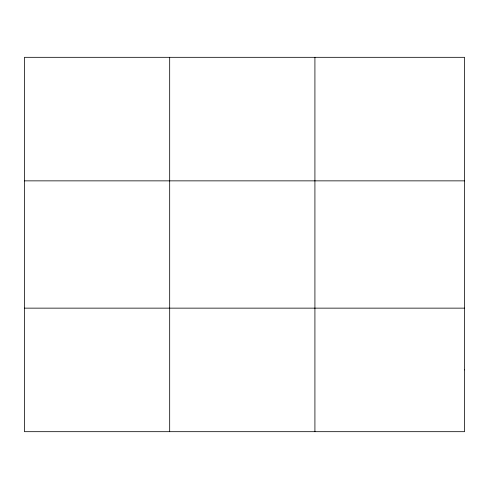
<?xml version="1.0" encoding="UTF-8"?>
<svg xmlns="http://www.w3.org/2000/svg" width="489" height="489" viewBox="0 0 489 489"><rect width="100%" height="100%" fill="white"/><g stroke="black" fill="none" stroke-linecap="round" stroke-linejoin="round"><path stroke-width="0.73" d="M169.683 431.683L169.683 57.317M314.916 431.683L314.916 57.317M24.45 180.857L464.55 180.857M24.45 308.143L464.55 308.143M464.55 369.91L464.55 431.683L24.45 431.683L24.45 57.317L464.55 57.317L464.55 369.91"/></g></svg>
